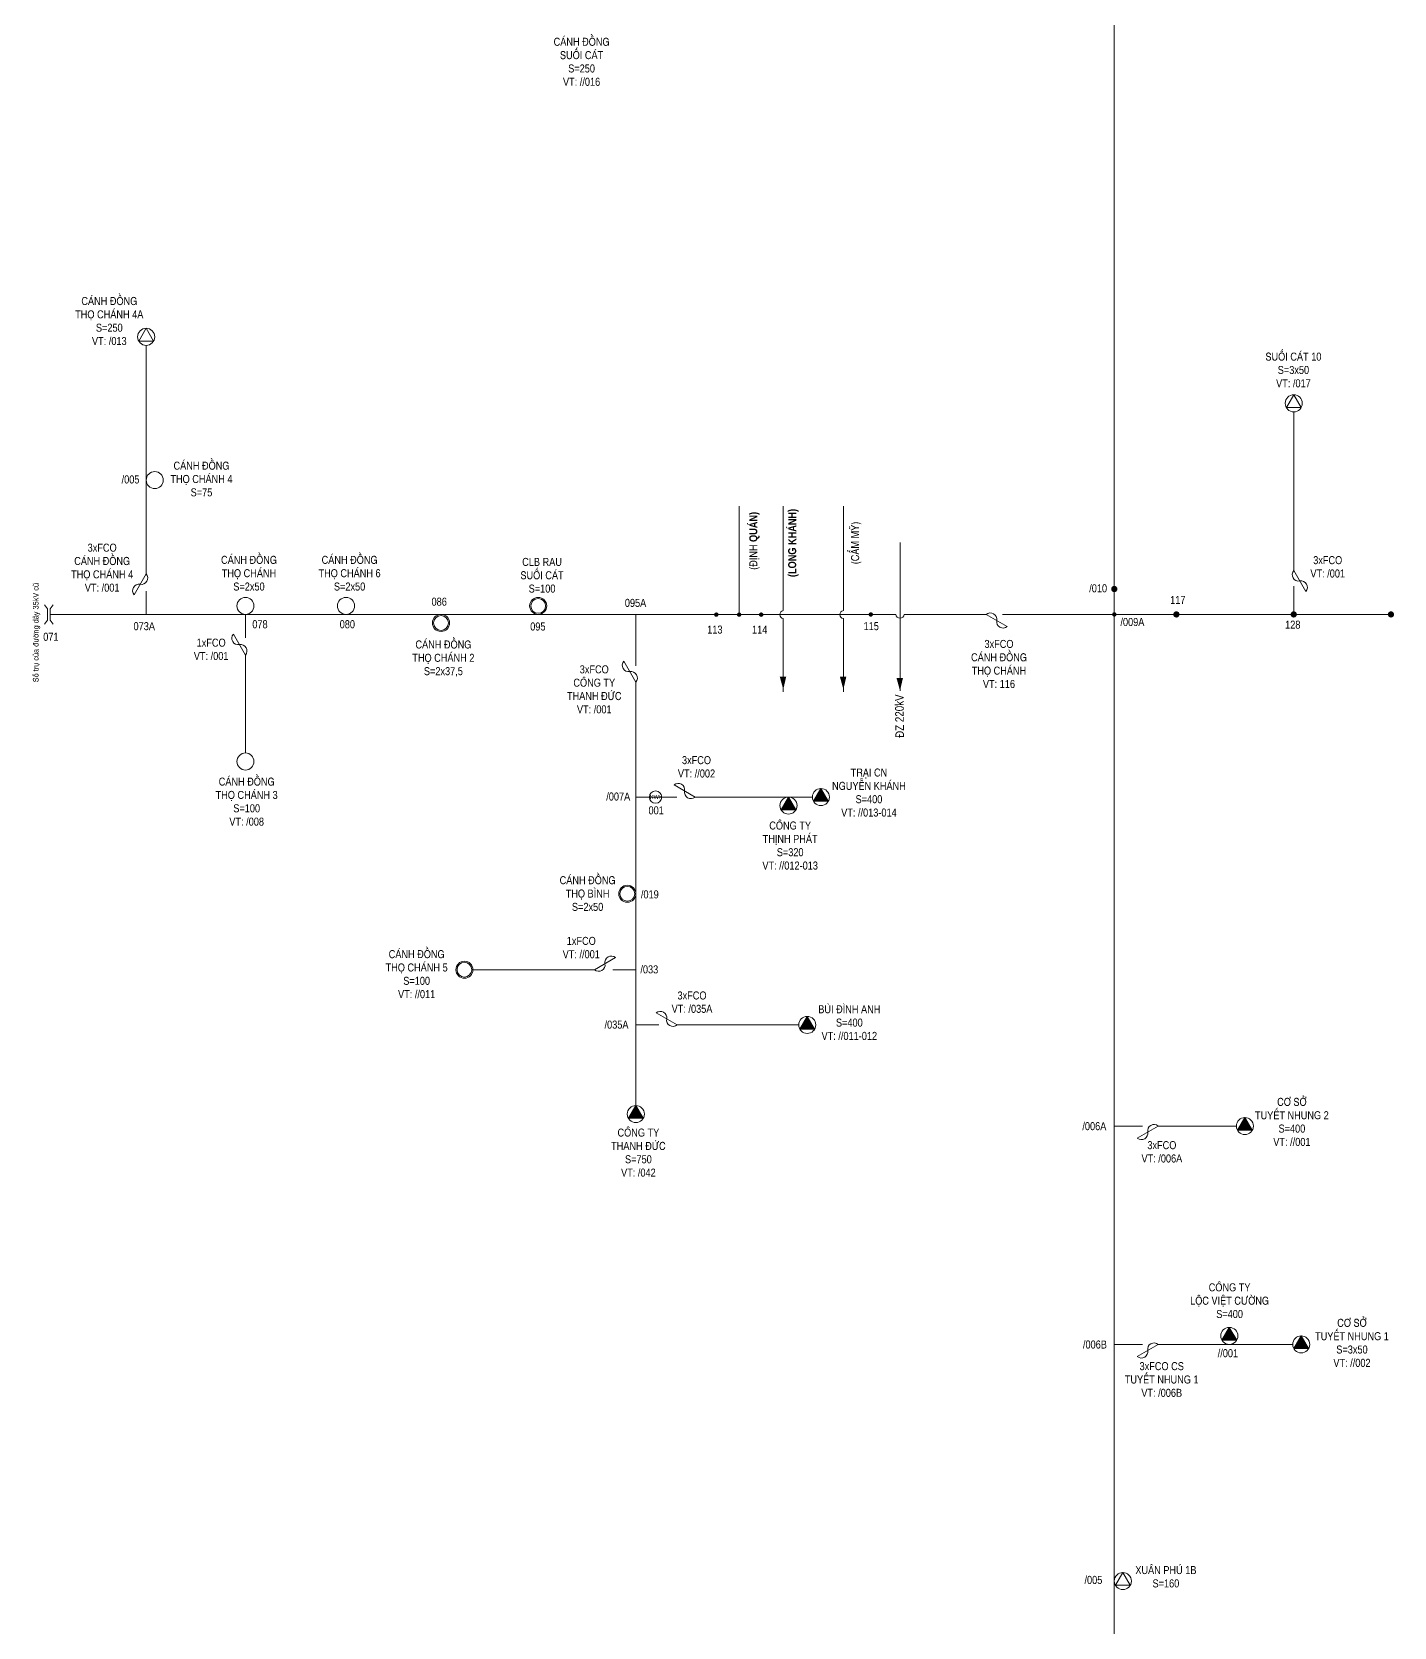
# Model space of a CAD drawing. Header units: inches. Extents: x 3694 to 9715, y -885 to 919.
# Drawn here: x 5798.2 to 6156.9, y 3.4 to 423.5 of the extents above; entities that cross this region are included whole.
import ezdxf

# ---------------------------------------------------------------- set-up
doc = ezdxf.new("R2010")
doc.units = ezdxf.units.IN
doc.header["$LTSCALE"] = 0.2
doc.header["$MEASUREMENT"] = 0
doc.layers.get('0').update_dxf_attribs({"lineweight": 5})
for name, color, linetype, lineweight in [('Day 110kV', 4, 'Continuous', 13), ('Day 220kV', 6, 'Continuous', 15), ('Day 22kV', 1, 'Continuous', 13), ('TBA', 5, 'Continuous', 9), ('Text', 7, 'Continuous', 9), ('Thiet bi', 3, 'Continuous', 9), ('Tuyen 480', 1, 'Continuous', 13)]:
    doc.layers.add(name, color=color, linetype=linetype, lineweight=lineweight)
doc.styles.add('V-H-C', font='VHELVCN_0.TTF')

# ---------------------------------------------------------------- blocks, each defined once
blk = doc.blocks.new('TBA 3P')
at = {"color": 0}
blk.add_lwpolyline([(0, 1.6, 0, 1.39, 0), (0, 0.4, 0, 0, 0)], format="xyseb", dxfattribs=at)
blk.add_lwpolyline([(-0.69, 0.4), (0.69, 0.4), (0, 1.6)], close=True, dxfattribs=at)
blk.add_circle((0, 0.8), 0.8, dxfattribs=at)
blk = doc.blocks.new('FCO')
at = {"color": 0}
blk.add_lwpolyline([(0, 0, 0.707499), (0.8, 0.8, -0.707499), (1.6, 1.6, -5.301682)], format="xyb", dxfattribs=at)
blk.add_lwpolyline([(0, 0), (1.6, 1.6)], dxfattribs=at)
blk = doc.blocks.new('TBA 1P')
at = {"color": 0}
blk.add_circle((0, 0.8), 0.8, dxfattribs=at)
blk = doc.blocks.new('GIAO NHAN DIEN NANG')
at = {"layer": 'Thiet bi'}
for p, q in [((579.29, -85.47), (582.99, -85.47)), ((589.48, -85.47), (593.18, -85.47))]:
    blk.add_line(p, q, dxfattribs=at)
blk.add_circle((586.24, -85.47), 3.25, dxfattribs=at)
at = {"layer": 'Text', "insert": (586.39, -85.46), "char_height": 2.107, "width": 22.4302, "attachment_point": 5, "style": 'V-H-C'}
blk.add_mtext('KWh', dxfattribs=at)

msp = doc.modelspace()

# ---------------------------------------------------------------- linework, layer by layer
at = {"layer": 'Day 110kV'}
msp.add_lwpolyline([(5984.42, 298.65), (5984.42, 270.09)], dxfattribs=at)
for points, format in [([(5996.05, 298.65), (5996.05, 271.1, 0.898047), (5996.05, 269.02), (5996.05, 249.67)], "xyb"), ([(6011.88, 298.65), (6011.88, 271.1, 0.898047), (6011.88, 269.02), (6011.88, 249.67)], "xyb"), ([(5996.05, 250.35, 0, 1.69, 0), (5995.98, 253.68, 0, 0, 0)], "xyseb"), ([(6011.88, 250.35, 0, 1.69, 0), (6011.81, 253.68, 0, 0, 0)], "xyseb")]:
    msp.add_lwpolyline(points, format=format, dxfattribs=at)
at = {"layer": 'Day 220kV'}
msp.add_line((6026.79, 250), (6026.79, 289.02), dxfattribs=at)
msp.add_lwpolyline([(6026.79, 250, 0, 1.69, 0), (6026.72, 253.34, 0, 0, 0)], format="xyseb", dxfattribs=at)
at = {"layer": 'Day 22kV'}
msp.add_line((5828.29, 305.48), (5828.29, 340.96), dxfattribs=at)
at = {"layer": 'Day 22kV', "const_width": 0.566}
msp.add_lwpolyline([(5984.13, 270.04, 1), (5984.71, 270.04, 1), (5984.13, 270.04, 2.414214)], format="xyb", dxfattribs=at)
at = {"layer": 'TBA', "color": 1}
for points in [[(5828.29, 345.46), (5826.34, 342.08), (5830.24, 342.08)], [(6130.47, 327.94), (6128.52, 324.57), (6132.41, 324.57)]]:
    msp.add_lwpolyline(points, close=True, dxfattribs=at)
at = {"layer": 'TBA', "color": 1, "elevation": -0.98}
msp.add_lwpolyline([(6085.46, 17.76), (6083.52, 14.39), (6087.41, 14.39)], close=True, dxfattribs=at)
at = {"layer": 'TBA', "color": 1, "ltscale": 2}
for centre in [(5828.29, 343.21), (6130.47, 325.7), (6085.46, 15.51, -0.98)]:
    msp.add_circle(centre, 2.25, dxfattribs=at)
at = {"layer": 'TBA', "color": 1}
for centre, radius in [((5931.52, 272.34), 2.25), ((5931.52, 272.34), 1.95), ((5905.93, 267.85), 2.25), ((5905.93, 267.85), 1.95), ((5954.98, 196.52), 2.25), ((5954.98, 196.52), 1.95), ((5912.09, 176.52), 2.25), ((5912.09, 176.52), 1.95)]:
    msp.add_circle(centre, radius, dxfattribs=at)
at = {"layer": 'Tuyen 480', "elevation": -0.98}
for points in [[(6083.22, -56.69), (6083.22, 481.61), (6083.22, 481.61)], [(6090.66, 135.35), (6083.22, 135.35)], [(6094.78, 135.35), (6115.35, 135.35)], [(6090.66, 77.83), (6083.22, 77.83)], [(6094.78, 77.83), (6130.18, 77.83)]]:
    msp.add_lwpolyline(points, dxfattribs=at)
at = {"layer": 'Tuyen 480'}
for points in [[(6130.47, 281.66), (6130.47, 323.45)], [(5828.29, 280.79), (5828.29, 305.48)], [(6130.47, 277.55), (6130.47, 270.1)], [(5828.29, 270.09), (5828.29, 276.25)], [(5801.51, 272.63), (5802.3, 271.58), (5802.3, 268.61), (5801.51, 267.56)], [(5803.78, 272.63), (5802.99, 271.58), (5802.99, 268.61), (5803.78, 267.56)], [(5854.43, 270.09), (5854.43, 263.94)], [(5957.23, 270.09), (5957.23, 256.57)], [(6053.81, 270.1), (6156.07, 270.1)], [(5854.43, 259.4), (5854.43, 233.61)], [(5957.23, 252.29), (5957.23, 140.76)], [(5957.23, 222), (5967.98, 222)], [(5972.81, 222), (6003.71, 222)], [(5946.35, 176.52), (5914.34, 176.52)], [(5957.23, 176.52), (5951.18, 176.52)], [(5957.23, 161.98), (5963.29, 161.98)], [(5968.11, 161.98), (6000.12, 161.98)]]:
    msp.add_lwpolyline(points, dxfattribs=at)
at = {"layer": 'Tuyen 480', "elevation": -0.98}
for points, const_width in [([(6082.8, 276.79, 1), (6083.63, 276.79, 1), (6082.8, 276.79, 2.414214)], 0.809), ([(6082.92, 270.1, 1), (6083.51, 270.1, 1), (6082.92, 270.1, 2.414214)], 0.566)]:
    msp.add_lwpolyline(points, format="xyb", dxfattribs=dict(at, const_width=const_width))
at = {"layer": 'Tuyen 480'}
msp.add_lwpolyline([(5802.99, 270.1), (6025.7, 270.09, 0.904836), (6027.88, 270.09), (6049.51, 270.09)], format="xyb", dxfattribs=at)
for points, const_width in [([(5978.12, 270.04, 1), (5978.71, 270.04, 1), (5978.12, 270.04, 2.414214)], 0.566), ([(5989.93, 270.04, 1), (5990.52, 270.04, 1), (5989.93, 270.04, 2.414214)], 0.566), ([(6018.81, 270.09, 1), (6019.39, 270.09, 1), (6018.81, 270.09, 2.414214)], 0.566), ([(6099.15, 270.1, 1), (6099.98, 270.1, 1), (6099.15, 270.1, 2.414214)], 0.809), ([(6130.05, 270.1, 1), (6130.88, 270.1, 1), (6130.05, 270.1, 2.414214)], 0.809), ([(6155.65, 270.1, 1), (6156.48, 270.1, 1), (6155.65, 270.1, 2.414214)], 0.809)]:
    msp.add_lwpolyline(points, format="xyb", dxfattribs=dict(at, const_width=const_width))

# ---------------------------------------------------------------- block references
at = {"layer": 'TBA', "color": 1, "xscale": 2.809729812779778, "zscale": 2.809729812779032}
for name, p, yscale, rotation in [('TBA 1P', (5832.79, 305.48), 2.809729812778642, 89.99983865452795), ('TBA 1P', (5856.68, 272.34), 2.809729812778642, 89.99983865452795), ('TBA 1P', (5883.16, 272.34), 2.809729812778642, 89.99983865452795), ('TBA 1P', (5856.68, 231.36), 2.809729812778642, 89.99983865452795), ('TBA 3P', (5997.43, 217.5), 2.809729812778642, 359.9998386545093), ('TBA 3P', (6005.96, 219.75), 2.809729812778642, 359.9998386545093), ('TBA 3P', (6002.37, 159.73), 2.809729812778642, 359.9998386545093), ('TBA 3P', (5957.23, 136.26), 2.809729812779551, 359.9998386545093)]:
    msp.add_blockref(name, p, dxfattribs=dict(at, yscale=yscale, rotation=rotation))
at = {"layer": 'TBA', "color": 1, "xscale": 2.809729812779551, "yscale": 2.809729812778642, "zscale": 2.809729812779032}
for p in [(6117.6, 133.1, -0.98), (6113.5, 77.83, -0.98), (6132.43, 75.59, -0.98)]:
    msp.add_blockref('TBA 3P', p, dxfattribs=at)
at = {"layer": 'Thiet bi', "color": 1}
for name, p, xscale, yscale, zscale, rotation in [('FCO', (6130.47, 281.66), 2.809729812778733, 2.809729812779551, 2.809729812779032, 254.9999999999864), ('FCO', (5828.29, 280.79), -2.809729812778776, 2.809729812778642, 2.809729812779032, 104.9998386545413), ('FCO', (6049.51, 270.09), -2.809729812778861, 2.809729812778642, 2.809729812779032, 194.999838654512), ('FCO', (5854.43, 259.4), 2.809729812778828, 2.809729812778627, 2.809729812779032, 75.00070311226536), ('FCO', (5957.23, 252.29), 2.809729812778442, 2.809729812779551, 2.809729812779032, 74.99983865454466), ('GIAO NHAN DIEN NANG', (5669.32, 264.73), 0.5000000000001634, 0.4999999999999716, 0.5, 359.9998386544983), ('FCO', (5972.81, 222), -2.809729812779333, 2.809729812778642, 2.809729812779032, 14.99983865454783), ('FCO', (5946.35, 176.52), 2.80972981277884, 2.809729812778642, 2.809729812779032, 344.9998386545144), ('FCO', (5968.11, 161.98), -2.809729812779333, 2.809729812778642, 2.809729812779032, 14.99983865454783), ('FCO', (6094.78, 135.35, -0.98), 2.809729812778733, 2.809729812779551, 2.809729812779032, 164.9999999999864), ('FCO', (6094.78, 77.83, -0.98), 2.809729812778733, 2.809729812779551, 2.809729812779032, 164.9999999999864)]:
    msp.add_blockref(name, p, dxfattribs=dict(at, xscale=xscale, yscale=yscale, zscale=zscale, rotation=rotation))

# ---------------------------------------------------------------- texts
at = {"layer": 'Text', "attachment_point": 5, "style": 'V-H-C'}
for s, insert, char_height, width in [('CAÙNH ÑOÀNG\\PSUOÁI CAÙT\\PS=250\\PVT: //016', (5942.94, 415.64, -0.98), 2.1073, 28.1807), ('CAÙNH ÑOÀNG\\PTHOÏ CHAÙNH 4A\\PS=250\\PVT: /013', (5818.58, 347.36), 2.1073, 28.1807), ('SUOÁI CAÙT 10\\PS=3x50\\PVT: /017', (6130.38, 334.47), 2.1073, 28.1807), ('CAÙNH ÑOÀNG\\PTHOÏ CHAÙNH 4\\PS=75', (5842.85, 305.75), 2.1073, 28.1807), ('/005', (5824.17, 305.64), 2.107, 28.1807), ('3xFCO\\PCAÙNH ÑOÀNG\\PTHOÏ CHAÙNH 4\\PVT: /001', (5816.7, 282.4), 2.1073, 28.1807), ('CAÙNH ÑOÀNG\\PTHOÏ CHAÙNH\\PS=2x50', (5855.36, 280.94), 2.1073, 28.1807), ('CAÙNH ÑOÀNG\\PTHOÏ CHAÙNH 6\\PS=2x50', (5881.85, 280.94), 2.1073, 28.1807), ('CLB RAU\\PSUOÁI CAÙT\\PS=100', (5932.53, 280.4), 2.107, 28.1807), ('3xFCO\\PVT: /001', (6139.41, 282.62), 2.107, 31.2679), ('/010', (6078.96, 276.97, -0.98), 2.107, 28.1807), ('086', (5905.45, 273.44), 2.107, 28.1807), ('095A', (5957.15, 273.12), 2.107, 28.1807), ('117', (6099.94, 273.91), 2.107, 28.1807), ('/009A', (6087.98, 268.09, -0.98), 2.107, 28.1807), ('071', (5803.2, 264.2), 2.107, 28.1807), ('073A', (5827.78, 266.99), 2.107, 28.1807), ('078', (5858.25, 267.5), 2.107, 28.1807), ('080', (5881.26, 267.5), 2.107, 28.1807), ('095', (5931.43, 266.91), 2.107, 28.1807), ('113', (5978.03, 266.09), 2.107, 28.1807), ('114', (5989.84, 266.09), 2.107, 28.1807), ('115', (6019.21, 267), 2.107, 28.1807), ('128', (6130.21, 267.38), 2.107, 28.1807), ('1xFCO\\PVT: /001', (5845.4, 260.89), 2.107, 28.1807), ('CAÙNH ÑOÀNG\\PTHOÏ CHAÙNH 2\\PS=2x37,5', (5906.55, 258.47), 2.1073, 28.1807), ('3xFCO\\PCAÙNH ÑOÀNG \\PTHOÏ CHAÙNH\\PVT: 116', (6052.85, 257.04), 2.1073, 28.1807), ('3xFCO\\PCOÂNG TY\\PTHANH ÑÖÙC\\PVT: /001', (5946.28, 250.35), 2.107, 28.1807), ('3xFCO\\PVT: //002', (5973.2, 229.95), 2.107, 28.1807), ('CAÙNH ÑOÀNG\\PTHOÏ CHAÙNH 3\\PS=100\\PVT: /008', (5854.75, 220.78), 2.1073, 28.1807), ('TRAÏI CN\\PNGUYEÃN KHAÙNH\\PS=400\\PVT: //013-014', (6018.61, 223.17), 2.1073, 28.1807), ('/007A', (5952.59, 222.12), 2.107, 28.1807), ('001', (5962.58, 218.48), 2.107, 28.1807), ('COÂNG TY\\PTHÒNH PHAÙT\\PS=320\\PVT: //012-013', (5997.86, 209.21), 2.1073, 28.1807), ('CAÙNH ÑOÀNG\\PTHOÏ BÌNH\\PS=2x50', (5944.52, 196.57), 2.1073, 28.1807), ('/019', (5960.91, 196.35), 2.107, 28.1807), ('1xFCO\\PVT: //001', (5942.86, 182.34), 2.107, 28.1807), ('CAÙNH ÑOÀNG\\PTHOÏ CHAÙNH 5\\PS=100\\PVT: //011', (5899.51, 175.34), 2.1073, 28.1807), ('/033', (5960.77, 176.6), 2.107, 28.1807), ('3xFCO\\PVT: /035A', (5972.02, 167.97), 2.107, 28.1807), ('BUØI ÑÌNH ANH\\PS=400\\PVT: //011-012', (6013.44, 162.58), 2.1073, 28.1807), ('/035A', (5952.14, 162.05), 2.107, 28.1807), ('CÔ SÔÛ\\PTUYEÁT NHUNG 2\\PS=400\\PVT: //001', (6129.98, 136.42, -0.98), 2.1073, 28.1807), ('COÂNG TY\\PTHANH ÑÖÙC\\PS=750\\PVT: /042', (5957.9, 128.34), 2.107, 28.1807), ('/006A', (6077.96, 135.3, -0.98), 2.107, 7.0464), ('3xFCO\\PVT: /006A', (6095.74, 128.55, -0.98), 2.107, 28.1807), ('COÂNG TY\\PLOÄC VIEÄT CÖÔØNG\\PS=400', (6113.57, 89.34, -0.98), 2.1073, 28.1807), ('CÔ SÔÛ\\PTUYEÁT NHUNG 1\\PS=3x50\\PVT: //002', (6145.8, 78.23, -0.98), 2.1073, 28.1807), ('/006B', (6078.11, 77.79), 2.107, 7.0464), ('//001', (6113.13, 75.51, -0.98), 2.107, 28.1807), ('3xFCO CS\\PTUYEÁT NHUNG 1\\PVT: /006B', (6095.7, 68.58, -0.98), 2.1073, 28.1807), ('/005', (6077.71, 15.79), 2.107, 7.0464), ('XUAÂN PHUÙ 1B\\PS=160', (6096.8, 16.63, 0.23), 2.1073, 28.1807)]:
    msp.add_mtext(s, dxfattribs=dict(at, insert=insert, char_height=char_height, width=width))
at = {"layer": 'Text', "attachment_point": 5, "rotation": 89.9998, "style": 'V-H-C'}
for s, insert, char_height, width in [('{\\fVNI-Helve-Condense|b1|i0|c0|p2;(ÑÒNH QUAÙN)}', (5988.48, 289.47), 2.1073, 51.3578), ('{\\fVNI-Helve-Condense|b1|i0|c0|p2;(LONG KHAÙNH)}', (5998.71, 288.92), 2.1073, 62.7453), ('{\\fVNI-Helve-Condense|b1|i0|c0|p2;(CAÅM MYÕ)}', (6015.25, 288.92), 2.1073, 51.3578), ('Soá truï cuûa ñöôøng daây 35kV cuõ', (5799.43, 265.31), 1.4751, 26.5281)]:
    msp.add_mtext(s, dxfattribs=dict(at, insert=insert, char_height=char_height, width=width))
at = {"layer": 'Text', "insert": (6026.67, 243.31), "char_height": 2.248, "width": 63.3625, "attachment_point": 5, "rotation": 90.6158, "line_spacing_factor": 1.1, "style": 'V-H-C'}
msp.add_mtext('ÑZ 220kV', dxfattribs=at)

doc.saveas('drawing.dxf')
